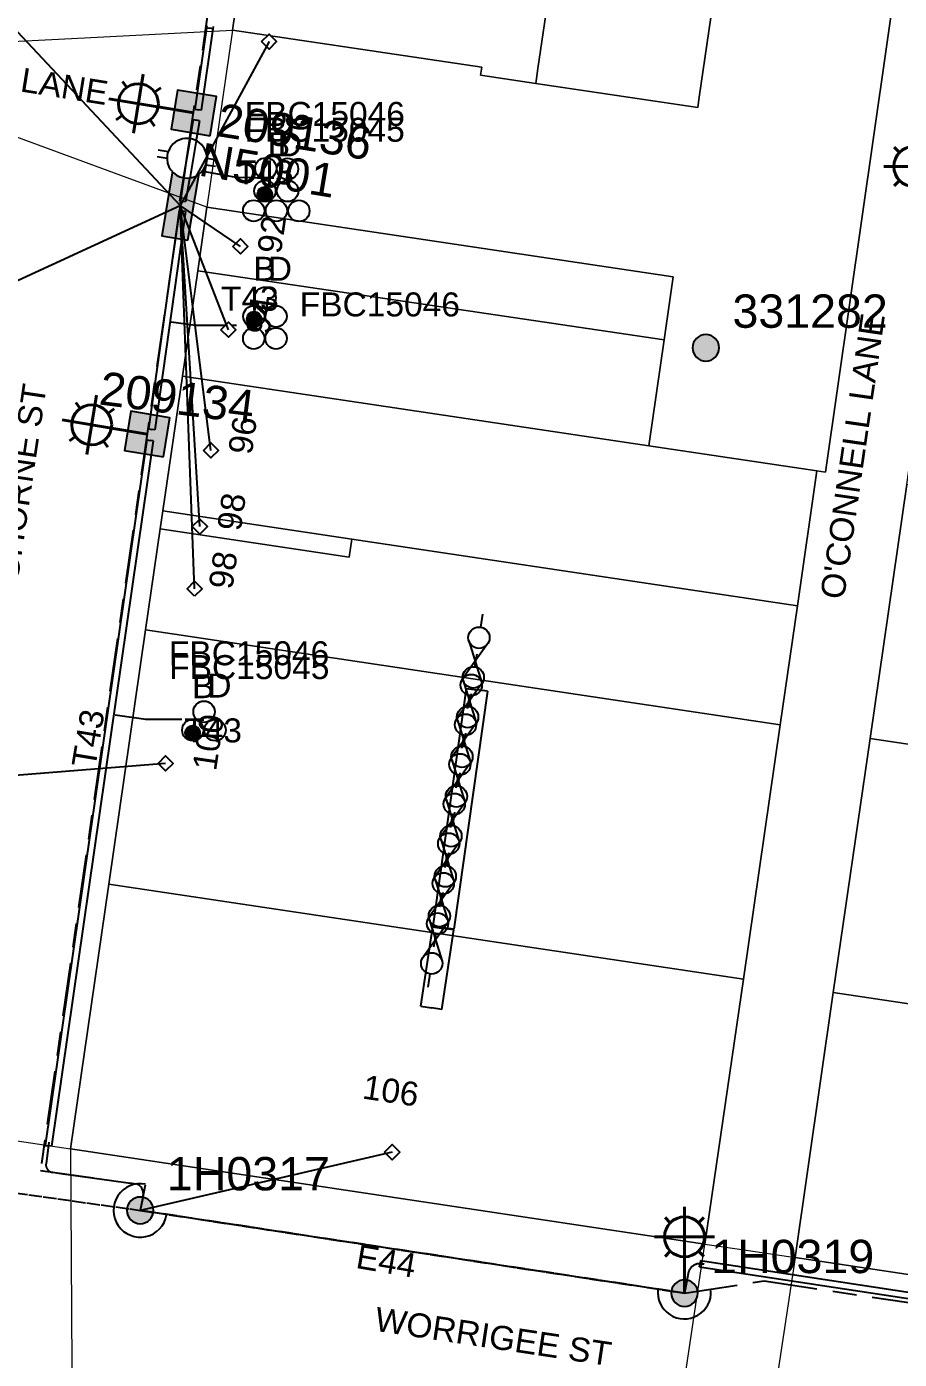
# Model space of a CAD drawing. Header units: metres. Extents: x 280709 to 281347, y 6137535 to 6138306.
# Drawn here: x 280893.6 to 280959, y 6138006.9 to 6138106.9 of the extents above; entities that cross this region are included whole.
import ezdxf
from ezdxf.enums import TextEntityAlignment as Align

# ---------------------------------------------------------------- set-up
doc = ezdxf.new("R2010")
doc.units = ezdxf.units.M
doc.linetypes.add('Cable Exist OH', pattern=[1, 1, 0])
doc.linetypes.add('Cable Exist UG', pattern=[8.2, 4, -1.2, 1.8, -1.2])
doc.layers.get('0').update_dxf_attribs({"color": 6})
for name, color, linetype in [('_User DUCT CONFIGS', 7, 'Continuous'), ('Duct_SP_EXT', 7, 'Continuous'), ('Equip_LV_EXT', 7, 'Continuous'), ('Equip_SP_SL_EXT', 7, 'Continuous'), ('Mains_LV_EXT', 7, 'Continuous'), ('Mains_SL_EXT', 7, 'Continuous'), ('Services_SP_EXT', 7, 'Continuous'), ('Sub_LV_EXT', 7, 'Continuous'), ('SupportsOH_SP_TR_HV_LV_SL_EXT', 7, 'Continuous'), ('SupportsUG_SP_LV_EXT', 7, 'Continuous'), ('SupportsUG_SP_LV_SL_EXT', 7, 'Continuous'), ('Trench_SP_EXT', 7, 'Continuous')]:
    doc.layers.add(name, color=color, linetype=linetype)
for name, color, linetype, lineweight in [('Cadastre Buildings_SP_EXT', 9, 'Continuous', 5), ('Cadastre Land Parcels_SP_EXT', 9, 'Continuous', 5), ('Cadastre Roads_SP_EXT', 9, 'Continuous', 5)]:
    doc.layers.add(name, color=color, linetype=linetype, lineweight=lineweight)
doc.styles.add('COLUMN_LABEL', font='arial.ttf')
doc.styles.add('iecARIAL', font='arial.ttf', dxfattribs={"height": 2})
doc.styles.add('POLE_LABEL', font='arial.ttf')
doc.styles.get("Standard").update_dxf_attribs({"font": 'arial.ttf'})

# ---------------------------------------------------------------- blocks, each defined once
blk = doc.blocks.new('COLUMN_EXT')
blk.add_hatch(color=256).paths.add_polyline_path([(-1.485, 1.485), (-1.485, -1.485), (1.485, -1.485), (1.485, 1.485)])
blk.add_lwpolyline([(-1.485, -1.485), (1.485, -1.485), (1.485, 1.485), (-1.485, 1.485)], close=True)
for tag, height, style, flags, p in [('ASSET_NUM', 2.5, 'COLUMN_LABEL', 8, (2, 2)), ('STRUCTURE_PLANT_NUMBER', 0.2, 'POLE_LABEL', 9, (1.813, 0.031)), ('STREET_CODE', 0.2, 'COLUMN_LABEL', 9, (1.813, -0.2))]:
    blk.add_attdef(tag, text='', height=height, dxfattribs=dict(style=style, flags=flags)).set_placement(p, align=Align.MIDDLE_LEFT)
at = {"flags": 9}
for tag, p in [('OWNED_BY', (1.813, -0.6)), ('STATE', (1.813, -0.8)), ('COLUMN_TYPE', (1.813, -0.4)), ('USAGE', (1.813, -1)), ('STREETNAME', (1.813, -1.6)), ('SUBURB', (1.813, -1.8)), ('LEGEND', (1.813, -1.2)), ('LOCATION', (1.813, -1.4)), ('NOTES', (1.813, -2))]:
    blk.add_attdef(tag, text='', height=0.2, dxfattribs=at).set_placement(p, align=Align.MIDDLE_LEFT)
at = {"flags": 1}
blk.add_attdef('Z', (1.813, -2.351), '', height=0.2, dxfattribs=at)
blk = doc.blocks.new('PILLAR_EXT')
blk.add_hatch(color=256).paths.add_polyline_path([(-2.475, 0.99), (-2.475, -0.99), (2.475, -0.99), (2.475, 0.99)])
blk.add_lwpolyline([(-2.475, -0.99), (2.475, -0.99), (2.475, 0.99), (-2.475, 0.99)], close=True)
at = {"style": 'iecARIAL', "flags": 8}
blk.add_attdef('ASSET_NUM', (1.5, 3.5), '', height=2.5, dxfattribs=at)
for tag, p, flags in [('OWNED_BY', (0, -0.2), 9), ('STATE', (0, -0.4), 9), ('SUPPORT_TYPE', (0, -0.6), 9), ('USAGE', (0, -0.8), 9), ('LEGEND', (0, -1), 9), ('LOCATION', (0, -1.2), 9), ('STREETNAME', (0, -1.8), 9), ('SUBURB', (0, -2), 1), ('NOTES', (0, -1.4), 9), ('PARENT', (0, -1.6), 9)]:
    blk.add_attdef(tag, p, '', height=0.2, dxfattribs=dict(flags=flags))
blk = doc.blocks.new('DUCT_EXT')
blk.add_circle((0, 0.8), 0.8)
at = {"flags": 1}
blk.add_attdef('Z', (0, 0), '', height=0.2, dxfattribs=at)
at = {"flags": 9}
for tag, p in [('DUCT_CODE', (0, 0)), ('XSECT_TYPE', (0, -0.2)), ('STATE', (0, -0.6)), ('FB_REFERENCE', (0, -0.4)), ('NOTES', (0, -0.8))]:
    blk.add_attdef(tag, text='', height=0.2, dxfattribs=at).set_placement(p, align=Align.MIDDLE_LEFT)
blk = doc.blocks.new('SL_LANTERN_EXT')
at = {"lineweight": 40}
for p, q in [((0, 1.968), (0, 6.468)), ((-1.459, 5.676), (-1.061, 5.278)), ((1.458, 5.676), (1.06, 5.278)), ((-2.25, 4.218), (2.25, 4.218)), ((-1.459, 2.759), (-1.061, 3.157)), ((1.458, 2.759), (1.06, 3.157)), ((0, 0), (0, 2.721))]:
    blk.add_line(p, q, dxfattribs=at)
blk.add_circle((0, 4.218), 1.5, dxfattribs=at)
at = {"style": 'iecARIAL', "flags": 9}
blk.add_attdef('ASSET_NUM', (1.5, 1.5), '', height=2.5, dxfattribs=at)
for tag, p, height, flags in [('CONSTRUCTED_VOLTAGE', (0.981, -0.653), 0.2, 9), ('CONTROL_TYPE', (0.981, -0.853), 0.2, 9), ('LANTERN_PURPOSE', (0.981, -1.053), 0.2, 9), ('LNUMBER', (2.181, -3.253), 2.5, 8), ('OPERATING_VOLTAGE', (0.981, -1.653), 0.2, 9), ('ORIENTATION', (0.981, -1.853), 0.2, 9), ('OWNED_BY', (0.981, -2.053), 0.2, 9), ('LANTERN_TYPE', (0.981, -1.253), 0.2, 9), ('NO_PHASES', (0.981, -1.453), 0.2, 9), ('STATE', (0.981, -2.253), 0.2, 9), ('CEXIST', (0.981, -2.653), 0.2, 9), ('CNEW', (0.981, -2.853), 0.2, 9), ('CNUMBER', (0.981, -3.053), 0.2, 9), ('USAGE', (0.981, -2.453), 0.2, 9), ('CREMOVE', (0.981, -3.253), 0.2, 9), ('CREPLACE', (0.981, -3.453), 0.2, 9), ('LKINGHEIGHT', (0.981, -3.653), 0.2, 9), ('LBRACKET', (0.981, -3.853), 0.2, 9), ('LBRACKETVOCAB', (0.981, -4.053), 0.2, 9), ('LCATEGORY', (0.981, -4.253), 0.2, 9), ('LCHARGE1', (0.981, -4.453), 0.2, 9), ('LCHARGE1PERCENT', (0.981, -4.653), 0.2, 9), ('LCHARGE2', (0.981, -4.853), 0.2, 9), ('LCHARGE2PERCENT', (0.981, -5.053), 0.2, 9), ('LCHARGE3', (0.981, -5.253), 0.2, 9), ('LCHARGE3PERCENT', (0.981, -5.453), 0.2, 9), ('LEXIST', (0.981, -5.653), 0.2, 9), ('LLAMP', (0.981, -5.853), 0.2, 9), ('LLAMPVOCAB', (0.981, -6.053), 0.2, 9), ('LMAST', (0.981, -6.253), 0.2, 9), ('LMASTVOCAB', (0.981, -6.453), 0.2, 9), ('LNEW', (0.981, -6.653), 0.2, 9), ('LANTNUMBER', (0.981, -6.853), 0.2, 9), ('LOUTREACH', (0.981, -7.253), 0.2, 9), ('LOUTREACHVOCAB', (0.981, -7.453), 0.2, 9), ('LRATECODE', (0.981, -7.653), 0.2, 9), ('LREMOVE', (0.981, -7.853), 0.2, 9), ('LREPLACE', (0.981, -8.053), 0.2, 9), ('LTYPE', (0.981, -8.253), 0.2, 9), ('LTYPEVOCAB', (0.981, -8.453), 0.2, 9), ('LEGEND', (0.981, -8.653), 0.2, 9), ('LOCATION', (0.981, -8.853), 0.2, 9), ('NOTES', (0.981, -9.053), 0.2, 9), ('STREETNAME', (0.981, -9.253), 0.2, 9), ('SUBURB', (0.981, -9.453), 0.2, 1)]:
    blk.add_attdef(tag, p, '', height=height, dxfattribs=dict(flags=flags))
blk = doc.blocks.new('CCP_EXT')
at = {"flags": 9}
for tag, p in [('STATE', (0, -1.8)), ('USAGE', (0, -1.2)), ('LEGEND', (0, -1.4)), ('LIFE_SUPPORT', (0, -1.6)), ('NOTES', (0, -2))]:
    blk.add_attdef(tag, text='', height=0.2, dxfattribs=at).set_placement(p, align=Align.MIDDLE_LEFT)
blk.add_wipeout([(0, 0.566), (0.566, 0), (0, -0.566), (-0.566, 0)])
blk.add_lwpolyline([(-0.566, 0), (0, 0.566), (0.566, 0), (0, -0.566), (-0.566, 0)])
at = {"flags": 1}
blk.add_attdef('Z', (0, 0), '', height=0.2, dxfattribs=at)
at = {"flags": 9}
for tag, p in [('CCP_TYPE', (0, 0)), ('OPERATING_VOLTAGE', (0, -0.6)), ('ORIENTATION', (0, -0.8)), ('OWNED_BY', (0, -1)), ('CONSTRUCTED_VOLTAGE', (0, -0.2)), ('NO_PHASES', (0, -0.4))]:
    blk.add_attdef(tag, text='', height=0.2, dxfattribs=at).set_placement(p, align=Align.MIDDLE_LEFT)
blk = doc.blocks.new('POLE_EXT')
blk.add_hatch(color=256).paths.add_polyline_path([(-1, 0, 1), (1, 0, 1)])
blk.add_lwpolyline([(-1, 0, 1), (1, 0, 1)], format="xyb", close=True)
for tag, height, flags, p in [('pNumber', 2.5, 8, (-17.84, 2.067)), ('OWNED_BY', 0.2, 9, (1.355, -0.4)), ('SPECIAL_USE', 0.2, 9, (1.355, -0.8)), ('STATE', 0.2, 9, (1.355, -1)), ('PARENT', 0.2, 9, (1.355, -0.6)), ('cLV', 0.2, 9, (1.355, -1.4)), ('cHV', 0.2, 9, (1.355, -2)), ('hDepth', 0.2, 9, (1.355, -1.6)), ('hDia', 0.2, 9, (1.355, -1.8)), ('USAGE', 0.2, 9, (1.355, -1.2)), ('LBRACKET', 0.2, 9, (1.355, -2.2)), ('LExisting', 0.2, 9, (1.355, -2.4)), ('LANTNUMBER', 0.2, 9, (1.355, -2.6)), ('LOther', 0.2, 9, (1.355, -2.8)), ('LRemove', 0.2, 9, (1.355, -3)), ('cLinedev', 0.2, 9, (1.355, -3.4)), ('pExisting', 0.2, 9, (1.355, -3.8)), ('LEGEND', 0.2, 9, (1.355, -3.2)), ('LOCATION', 0.2, 9, (1.355, -3.6)), ('PFNUMBER', 0.2, 9, (1.355, -4)), ('pFooting', 0.2, 9, (1.355, -4.4)), ('pNew', 0.2, 9, (1.355, -4.6)), ('pRelocate', 0.2, 9, (1.355, -5)), ('NEWPFNUMBER', 0.2, 9, (1.355, -4.2)), ('cspan', 0.2, 9, (1.355, -6)), ('pRemove', 0.2, 9, (1.355, -5.2)), ('pReplace', 0.2, 9, (1.355, -5.4)), ('pStay', 0.2, 9, (1.355, -5.6)), ('pType', 0.2, 9, (1.355, -5.8)), ('STREETNAME', 0.2, 9, (1.355, -6.2)), ('SUBURB', 0.2, 9, (1.355, -6.4)), ('OPERATED_BY', 0.2, 9, (1.355, -7.014)), ('NOTES', 0.2, 9, (1.355, -6.6)), ('MAINTAINED_BY', 0.2, 9, (1.355, -6.814))]:
    blk.add_attdef(tag, text='', height=height, dxfattribs=dict(flags=flags)).set_placement(p, align=Align.MIDDLE_LEFT)
at = {"style": 'POLE_LABEL'}
for tag, height, flags, p in [('ASSET_NUM', 2.5, 8, (2, 2)), ('STRUCTURE_PLANT_NUMBER', 0.2, 9, (1.355, 0.028)), ('STREET_CODE', 0.2, 9, (1.355, -0.2))]:
    blk.add_attdef(tag, text='', height=height, dxfattribs=dict(at, flags=flags)).set_placement(p, align=Align.MIDDLE_LEFT)
at = {"flags": 1}
blk.add_attdef('Z', (1.355, -7.328), '', height=0.2, dxfattribs=at)
blk = doc.blocks.new('LV_UG_LINKS_OPEN_EXT')
for p, q in [((-0.249, 1.473), (-0.249, 2.22)), ((0.249, 1.473), (0.249, 2.22)), ((-0.249, -1.473), (-0.249, -2.22)), ((0.249, -1.473), (0.249, -2.22))]:
    blk.add_line(p, q)
at = {"flags": 9}
for tag, p in [('ACTUAL_STATUS', (0, 0)), ('OPERATING_VOLTAGE', (0, -0.6)), ('ORIENTATION', (0, -0.8)), ('STATE', (0, -1)), ('CONSTRUCTED_VOLTAGE', (0, -0.2)), ('NO_PHASES', (0, -0.4)), ('SWITCH_TYPE', (0, -1.2)), ('USAGE', (0, -1.4)), ('NOTES', (0, -1.6))]:
    blk.add_attdef(tag, text='', height=0.2, dxfattribs=at).set_placement(p, align=Align.MIDDLE_LEFT)
at = {"flags": 1}
blk.add_attdef('Z', (0, 0), '', height=0.2, dxfattribs=at)
blk.add_wipeout([(-0.249, 1.473), (-0.432, 1.43), (-0.608, 1.365), (-0.774, 1.278), (-0.928, 1.171), (-1.067, 1.045), (-1.19, 0.903), (-1.294, 0.747), (-1.377, 0.579), (-1.439, 0.402), (-1.478, 0.218), (-1.494, 0.031), (-1.486, -0.156), (-1.455, -0.341), (-1.4, -0.521), (-1.324, -0.692), (-1.227, -0.853), (-1.11, -1), (-0.976, -1.131), (-0.827, -1.244), (-0.664, -1.338), (-0.491, -1.411), (-0.311, -1.461), (-0.125, -1.489), (0.062, -1.493), (0.249, -1.473), (0.432, -1.43), (0.608, -1.365), (0.774, -1.278), (0.928, -1.171), (1.067, -1.045), (1.19, -0.903), (1.294, -0.747), (1.377, -0.579), (1.439, -0.402), (1.478, -0.218), (1.494, -0.031), (1.486, 0.156), (1.455, 0.341), (1.4, 0.521), (1.324, 0.692), (1.227, 0.853), (1.11, 1), (0.976, 1.131), (0.827, 1.244), (0.664, 1.338), (0.491, 1.411), (0.311, 1.461), (0.125, 1.489), (-0.062, 1.493)])
blk.add_lwpolyline([(0, -1.494, 1), (0, 1.494, 1)], format="xyb", close=True)
blk = doc.blocks.new('CABLE_LARGE_EXT')
h = blk.add_hatch(color=256)
edge = h.paths.add_edge_path()
edge.add_arc((0, 0.55), 0.55, 0, 360)
blk.add_circle((0, 0.55), 0.55)
at = {"flags": 1}
blk.add_attdef('Z', (0, 0), '', height=0.2, dxfattribs=at)
at = {"flags": 9}
for tag, p in [('COND_CODE', (0, 0)), ('XSECT_SIZE', (0, -0.6)), ('STATE', (0, -0.4)), ('FB_REFERENCE', (0, -0.2)), ('NOTES', (0, -0.8))]:
    blk.add_attdef(tag, text='', height=0.2, dxfattribs=at).set_placement(p, align=Align.MIDDLE_LEFT)
blk = doc.blocks.new('LV_UG_DFUSE_CLOSED_EXT')
for points in [[(1, 0), (0, 0)], [(5.04, 0.726), (2.156, -0.717)], [(5.049, -0.707), (2.156, 0.717)], [(6.2, 0.013), (7.2, 0.013)]]:
    blk.add_lwpolyline(points)
for centre in [(1.8, 0), (5.4, 0.011)]:
    blk.add_circle(centre, 0.8)
at = {"flags": 9}
for tag, p in [('ACTUAL_STATUS', (0, 0)), ('OPERATING_VOLTAGE', (0, -0.6)), ('ORIENTATION', (0, -0.8)), ('STATE', (0, -1)), ('CONSTRUCTED_VOLTAGE', (0, -0.2)), ('NO_PHASES', (0, -0.4)), ('SWITCH_TYPE', (0, -1.2)), ('USAGE', (0, -1.4)), ('NOTES', (0, -1.6))]:
    blk.add_attdef(tag, text='', height=0.2, dxfattribs=at).set_placement(p, align=Align.MIDDLE_LEFT)
at = {"flags": 1}
blk.add_attdef('Z', (0, 0), '', height=0.2, dxfattribs=at)

msp = doc.modelspace()

# ---------------------------------------------------------------- linework, layer by layer
at = {"layer": '_User DUCT CONFIGS'}
for points in [[(280911.728, 6138095.499), (280909.295, 6138095.552), (280907.102, 6138095.938), (280906.099, 6138096.106)], [(280909.321, 6138084.442), (280906.239, 6138084.448), (280904.421, 6138084.708)], [(280905.232, 6138054.913), (280902.52, 6138054.905), (280900.216, 6138055.232)]]:
    msp.add_lwpolyline(points, dxfattribs=at)
at = {"layer": 'Cadastre Buildings_SP_EXT', "linetype": 'Continuous'}
msp.add_lwpolyline([(280984.699, 6138009.53), (280988.14, 6138012.092), (280990.555, 6138028.968), (280954.093, 6138034.417), (280951.223, 6138014.548), (280984.692, 6138009.525), (280984.699, 6138009.53)], close=True, dxfattribs=at)
at = {"layer": 'Cadastre Land Parcels_SP_EXT', "linetype": 'Continuous'}
for points in [[(280931.936, 6138103.73), (280933.642, 6138115.219), (280910.779, 6138118.669), (280909.029, 6138106.602), (280927.728, 6138103.82), (280927.638, 6138103.217), (280931.769, 6138102.603), (280931.936, 6138103.73)], [(280944.042, 6138101.584), (280945.75, 6138113.365), (280945.762, 6138113.44), (280933.642, 6138115.219), (280931.936, 6138103.73), (280931.769, 6138102.603), (280943.928, 6138100.795), (280944.042, 6138101.584)], [(280958.968, 6138111.467), (280945.762, 6138113.44), (280945.75, 6138113.365), (280944.042, 6138101.584), (280943.928, 6138100.795), (280931.769, 6138102.603), (280927.638, 6138103.217), (280927.728, 6138103.82), (280909.029, 6138106.602), (280909.005, 6138106.431), (280907.106, 6138093.328), (280942.087, 6138088.096), (280941.402, 6138083.369), (280940.251, 6138075.425), (280952.856, 6138073.538), (280953.516, 6138073.441), (280958.968, 6138111.467)], [(280942.087, 6138088.096), (280907.106, 6138093.328), (280906.414, 6138088.551), (280941.402, 6138083.369), (280942.087, 6138088.096)], [(280941.402, 6138083.369), (280906.414, 6138088.551), (280905.269, 6138080.657), (280940.251, 6138075.425), (280941.402, 6138083.369)], [(280952.856, 6138073.538), (280940.251, 6138075.425), (280905.269, 6138080.657), (280903.805, 6138070.549), (280917.977, 6138068.429), (280951.399, 6138063.431), (280952.856, 6138073.538)], [(280995.571, 6138063.945), (280996.022, 6138067.087), (280959.619, 6138072.527), (280956.859, 6138053.472), (280993.289, 6138048.027), (280995.571, 6138063.945)], [(280917.977, 6138068.429), (280903.805, 6138070.549), (280903.608, 6138069.191), (280917.78, 6138067.071), (280917.977, 6138068.429)], [(280903.608, 6138069.191), (280902.51, 6138061.619), (280950.104, 6138054.49), (280951.399, 6138063.431), (280917.977, 6138068.429), (280917.78, 6138067.071), (280903.608, 6138069.191)], [(280950.104, 6138054.49), (280902.51, 6138061.619), (280899.747, 6138042.554), (280947.346, 6138035.44), (280950.104, 6138054.49)], [(280993.289, 6138048.027), (280956.859, 6138053.472), (280954.093, 6138034.417), (280990.555, 6138028.968), (280993.289, 6138048.027)], [(280947.346, 6138035.44), (280899.747, 6138042.554), (280896.871, 6138022.707), (280944.461, 6138015.563), (280947.346, 6138035.44)]]:
    msp.add_lwpolyline(points, close=True, dxfattribs=at)
at = {"layer": 'Cadastre Roads_SP_EXT', "linetype": 'Continuous'}
for points in [[(280962.234, 6138091.319), (280964.99, 6138110.564), (280961.449, 6138111.095), (280958.968, 6138111.467), (280953.516, 6138073.441), (280952.856, 6138073.538), (280951.399, 6138063.431), (280950.105, 6138054.49), (280947.346, 6138035.44), (280944.461, 6138015.563), (280947.245, 6138015.145), (280951.223, 6138014.548), (280954.093, 6138034.417), (280956.859, 6138053.472), (280959.619, 6138072.527), (280962.234, 6138091.319)], [(280984.457, 6137999.365), (280984.692, 6138009.525), (280951.223, 6138014.548), (280949.736, 6138004.633), (280948.237, 6137994.65), (280984.222, 6137989.25), (280984.457, 6137999.365)]]:
    msp.add_lwpolyline(points, close=True, dxfattribs=at)
at = {"layer": 'Duct_SP_EXT'}
for p, q in [((280906.229, 6138100.666), (280907.098, 6138106.767)), ((280906.704, 6138100.598), (280907.574, 6138106.7)), ((280907.098, 6138106.767), (280907.122, 6138106.933)), ((280907.098, 6138106.767), (280907.336, 6138106.734)), ((280907.574, 6138106.7), (280907.336, 6138106.734)), ((280907.574, 6138106.7), (280907.597, 6138106.864)), ((280906.229, 6138100.666), (280906.467, 6138100.632)), ((280906.704, 6138100.598), (280906.467, 6138100.632)), ((280906.082, 6138099.89), (280906.319, 6138099.849)), ((280906.555, 6138099.809), (280906.319, 6138099.849)), ((280905.038, 6138093.792), (280905.274, 6138093.752)), ((280905.511, 6138093.711), (280905.274, 6138093.752)), ((280905.027, 6138093.067), (280902.728, 6138076.687)), ((280905.502, 6138093), (280903.203, 6138076.62)), ((280905.027, 6138093.067), (280905.264, 6138093.033)), ((280905.502, 6138093), (280905.264, 6138093.033)), ((280902.728, 6138076.687), (280902.965, 6138076.654)), ((280903.203, 6138076.62), (280902.965, 6138076.654)), ((280902.604, 6138075.869), (280894.978, 6138022.966)), ((280902.604, 6138075.869), (280902.841, 6138075.835)), ((280903.079, 6138075.801), (280902.841, 6138075.835)), ((280894.978, 6138022.966), (280895.216, 6138022.932)), ((280895.453, 6138022.898), (280895.216, 6138022.932)), ((280944.061, 6138013.85), (280944.097, 6138014.087)), ((280944.061, 6138013.85), (280984.32, 6138007.747)), ((280944.133, 6138014.324), (280944.097, 6138014.087)), ((280944.133, 6138014.324), (280984.392, 6138008.221))]:
    msp.add_line(p, q, dxfattribs=at)
at = {"layer": 'Mains_LV_EXT', "linetype": 'Cable Exist OH'}
for points in [[(280880.662, 6138021.092), (280902.102, 6138018.091)], [(280942.93, 6138011.884), (280902.102, 6138018.091)]]:
    msp.add_lwpolyline(points, dxfattribs=at)
at = {"layer": 'Mains_LV_EXT', "linetype": 'Continuous'}
for points in [[(280902.493, 6138020.043, 2.465134), (280904.074, 6138017.746)], [(280940.934, 6138012.188, 1.092408), (280944.919, 6138012.07)]]:
    msp.add_lwpolyline(points, format="xyb", dxfattribs=at)
at = {"layer": 'Mains_LV_EXT', "linetype": 'Cable Exist UG'}
msp.add_lwpolyline([(280942.93, 6138011.884), (280948.905, 6138012.8), (280985.574, 6138007.316), (280989.697, 6138010.798), (280990.493, 6138014.987), (280982.765, 6138015.962), (280980.726, 6138017.624)], dxfattribs=at)
at = {"layer": 'Mains_SL_EXT', "linetype": 'Cable Exist OH'}
msp.add_lwpolyline([(280880.662, 6138021.092), (280902.102, 6138018.091), (280942.93, 6138011.884)], dxfattribs=at)
at = {"layer": 'Services_SP_EXT'}
msp.add_lwpolyline([(280882.658, 6138083.129), (280905.106, 6138093.442)], dxfattribs=at)
at = {"layer": 'Sub_LV_EXT'}
for p, q in [((280926.559, 6138057.238), (280924.042, 6138039.395)), ((280928.143, 6138057.014), (280925.626, 6138039.172)), ((280926.559, 6138057.238), (280927.351, 6138057.126)), ((280928.143, 6138057.014), (280927.351, 6138057.126)), ((280924.042, 6138039.395), (280924.834, 6138039.283)), ((280923.153, 6138033.392), (280924.048, 6138039.355)), ((280924.048, 6138039.355), (280924.839, 6138039.236)), ((280924.735, 6138033.154), (280925.63, 6138039.118)), ((280925.626, 6138039.172), (280924.834, 6138039.283)), ((280925.63, 6138039.118), (280924.839, 6138039.236)), ((280923.153, 6138033.392), (280923.944, 6138033.273)), ((280924.735, 6138033.154), (280923.944, 6138033.273))]:
    msp.add_line(p, q, dxfattribs=at)
at = {"layer": 'Trench_SP_EXT', "linetype": 'Cable Exist UG'}
for points in [[(280895.254, 6138023.195), (280895.035, 6138021.573), (280895.035, 6138021.573, 0.439116), (280895.544, 6138020.945), (280895.544, 6138020.945), (280896.154, 6138020.861), (280901.831, 6138020.074), (280901.831, 6138020.074, -0.384799), (280902.312, 6138019.141), (280902.312, 6138019.141), (280902.102, 6138018.091)], [(280944.399, 6138014.041, 0.418379), (280943.232, 6138013.486), (280943.232, 6138013.486), (280942.931, 6138011.884)]]:
    msp.add_lwpolyline(points, format="xyb", dxfattribs=at)

# ---------------------------------------------------------------- block references
at = {"layer": '_User DUCT CONFIGS'}
for name, p in [('DUCT_EXT', (280911.524, 6138095.424)), ('DUCT_EXT', (280913.154, 6138095.386)), ('DUCT_EXT', (280911.455, 6138093.738)), ('CABLE_LARGE_EXT', (280911.445, 6138093.748)), ('DUCT_EXT', (280913.155, 6138093.738)), ('DUCT_EXT', (280910.62, 6138092.249)), ('DUCT_EXT', (280912.32, 6138092.249)), ('DUCT_EXT', (280914.004, 6138092.245)), ('DUCT_EXT', (280911.476, 6138085.734)), ('DUCT_EXT', (280910.626, 6138084.334)), ('CABLE_LARGE_EXT', (280910.645, 6138084.389)), ('DUCT_EXT', (280912.296, 6138084.334)), ('DUCT_EXT', (280910.62, 6138082.68)), ('DUCT_EXT', (280912.291, 6138082.677)), ('DUCT_EXT', (280906.889, 6138054.681)), ('DUCT_EXT', (280906.047, 6138053.311)), ('CABLE_LARGE_EXT', (280906.031, 6138053.351)), ('DUCT_EXT', (280907.718, 6138053.301))]:
    msp.add_blockref(name, p, dxfattribs=at)
at = {"layer": 'Equip_LV_EXT', "rotation": 80.5694160753348}
for p in [(280926.639, 6138055.708), (280926.212, 6138052.732), (280925.786, 6138049.756), (280925.364, 6138046.781), (280924.946, 6138043.808), (280924.539, 6138040.836), (280924.112, 6138037.816), (280923.672, 6138034.834)]:
    msp.add_blockref('LV_UG_DFUSE_CLOSED_EXT', p, dxfattribs=at)
at = {"layer": 'Equip_SP_SL_EXT'}
for p, rotation in [((280906.125, 6138100.39), 80.56541446865572), ((280902.626, 6138076.307), 80.5694160753348)]:
    msp.add_blockref('SL_LANTERN_EXT', p, dxfattribs=dict(at, rotation=rotation))
for p in [(280960.132, 6138092.155), (280942.93, 6138011.884)]:
    msp.add_blockref('SL_LANTERN_EXT', p, dxfattribs=at)
at = {"layer": 'SupportsOH_SP_TR_HV_LV_SL_EXT'}
ref = msp.add_blockref('POLE_EXT', (280944.531, 6138082.777), dxfattribs=at)
ref.add_attrib('ASSET_NUM', '331282', dxfattribs={"layer": '0', "height": 2.5, "style": 'POLE_LABEL'}).set_placement((280946.531, 6138083.527), align=Align.BOTTOM_LEFT)
ref = msp.add_blockref('POLE_EXT', (280902.102, 6138018.091), dxfattribs=at)
ref.add_attrib('ASSET_NUM', '1H0317', dxfattribs={"layer": '0', "height": 2.5, "style": 'POLE_LABEL'}).set_placement((280904.102, 6138018.841), align=Align.BOTTOM_LEFT)
ref = msp.add_blockref('POLE_EXT', (280942.93, 6138011.884), dxfattribs=at)
ref.add_attrib('ASSET_NUM', '1H0319', dxfattribs={"layer": '0', "height": 2.5, "style": 'POLE_LABEL'}).set_placement((280944.93, 6138012.634), align=Align.BOTTOM_LEFT)
at = {"layer": 'SupportsUG_SP_LV_EXT'}
ref = msp.add_blockref('PILLAR_EXT', (280905.106, 6138093.442), dxfattribs=dict(at, rotation=80.5694160753348))
ref.add_attrib('ASSET_NUM', 'N5001', dxfattribs={"layer": '0', "height": 2.5, "rotation": 350.53427, "style": 'iecARIAL'}).set_placement((280906.606, 6138096.942), align=Align.MIDDLE_LEFT)
at = {"layer": 'SupportsUG_SP_LV_SL_EXT'}
ref = msp.add_blockref('COLUMN_EXT', (280906.125, 6138100.39), dxfattribs=dict(at, rotation=80.5694160753348))
ref.add_attrib('ASSET_NUM', '209136', dxfattribs={"layer": '0', "height": 2.5, "rotation": 350.92976, "style": 'COLUMN_LABEL'}).set_placement((280908.125, 6138101.14), align=Align.TOP_LEFT)
ref = msp.add_blockref('COLUMN_EXT', (280902.626, 6138076.307), dxfattribs=dict(at, rotation=80.5694160753348))
ref.add_attrib('ASSET_NUM', '209134', dxfattribs={"layer": '0', "height": 2.5, "rotation": 352.77825, "style": 'COLUMN_LABEL'}).set_placement((280904.626, 6138077.057), align=Align.BOTTOM_CENTER)

# ---------------------------------------------------------------- texts
at = {"layer": '_User DUCT CONFIGS'}
for s, p in [('FBC15046', (280909.938, 6138099.415)), ('FBC15045', (280909.928, 6138098.229)), ('B', (280911.666, 6138097.13)), ('D', (280912.417, 6138097.132)), ('T43', (280909.284, 6138095.033)), ('B', (280910.589, 6138087.802)), ('D', (280911.672, 6138087.804)), ('T43', (280908.159, 6138085.56)), ('FBC15046', (280914.067, 6138085.129)), ('FBC15046', (280904.256, 6138058.968)), ('FBC15045', (280904.273, 6138057.932)), ('B', (280905.987, 6138056.501)), ('D', (280907.134, 6138056.549)), ('T43', (280905.402, 6138053.183))]:
    msp.add_text(s, height=1.8, dxfattribs=at).set_placement(p)
at = {"layer": 'Cadastre Land Parcels_SP_EXT'}
for s, rotation, p in [('6', 81.68105, (280914.742, 6138098.897)), ('92', 81.68066, (280912.652, 6138089.752)), ('94', 81.68165, (280911.777, 6138083.695)), ('96', 81.68114, (280910.469, 6138074.699)), ('98', 81.68095, (280909.64, 6138068.968)), ('98', 81.68067, (280909.007, 6138064.596)), ('100', 81.6814, (280907.792, 6138050.99)), ('106', 351.50287, (280918.698, 6138026.487))]:
    msp.add_text(s, height=1.8, rotation=rotation, dxfattribs=at).set_placement(p)
at = {"layer": 'Cadastre Roads_SP_EXT'}
for s, rotation, p in [('FITZGERALD LANE', 350.88916, (280876.895, 6138104.599)), ("O'CONNELL LANE", 81.78822, (280954.89, 6138063.841)), ('KINGHORNE ST', 81.5581, (280892.28, 6138060.975)), ('WORRIGEE ST', 351.4342, (280919.609, 6138009.072))]:
    msp.add_text(s, height=1.8, rotation=rotation, dxfattribs=at).set_placement(p)
at = {"layer": 'Mains_LV_EXT'}
for s, rotation, p in [('T43', 80.56942, (280898.727, 6138051.207)), ('E44', 350.2868, (280918.204, 6138013.784))]:
    msp.add_text(s, height=1.8, rotation=rotation, dxfattribs=at).set_placement(p)

# ---------------------------------------------------------------- next in the draw order: block references
at = {"layer": 'Services_SP_EXT'}
for p in [(280911.77, 6138105.738), (280909.616, 6138090.384), (280908.714, 6138084.129), (280907.41, 6138075.084), (280906.573, 6138069.363), (280904.008, 6138051.607), (280920.999, 6138022.458)]:
    msp.add_blockref('CCP_EXT', p, dxfattribs=at)
at = {"layer": 'Services_SP_EXT', "rotation": 90.0000000000002}
msp.add_blockref('CCP_EXT', (280906.18, 6138064.709), dxfattribs=at)

# ---------------------------------------------------------------- next in the draw order: linework, layer by layer
at = {"layer": 'Cadastre Roads_SP_EXT', "linetype": 'Continuous'}
for points in [[(280896.95, 6138105.974), (280909.029, 6138106.602), (280910.779, 6138118.669), (280902.551, 6138119.863), (280890.861, 6138121.56), (280888.693, 6138106.681), (280888.538, 6138105.537), (280896.95, 6138105.974)], [(280899.747, 6138042.554), (280902.51, 6138061.619), (280903.608, 6138069.191), (280903.805, 6138070.549), (280905.269, 6138080.657), (280906.414, 6138088.551), (280907.106, 6138093.328), (280895.898, 6138097.441), (280887.797, 6138100.417), (280882.762, 6138065.691), (280880.829, 6138052.358), (280878.897, 6138039.024), (280876.964, 6138025.692), (280888.659, 6138023.938), (280896.871, 6138022.707), (280899.747, 6138042.554)], [(280942.975, 6138005.656), (280944.461, 6138015.563), (280896.871, 6138022.707), (280896.999, 6138002.339), (280941.476, 6137995.665), (280942.975, 6138005.656)]]:
    msp.add_lwpolyline(points, close=True, dxfattribs=at)
at = {"layer": 'Duct_SP_EXT'}
msp.add_line((280903.079, 6138075.801), (280895.453, 6138022.898), dxfattribs=at)
at = {"layer": 'Mains_LV_EXT', "linetype": 'Cable Exist UG'}
msp.add_lwpolyline([(280905.106, 6138093.442), (280894.611, 6138021.075), (280902.481, 6138019.984), (280902.102, 6138018.091)], dxfattribs=at)
at = {"layer": 'Services_SP_EXT'}
for points in [[(280908.714, 6138084.129), (280905.106, 6138093.442)], [(280909.616, 6138090.384), (280905.106, 6138093.442)], [(280906.573, 6138069.363), (280905.106, 6138093.442)], [(280907.41, 6138075.084), (280905.106, 6138093.442)], [(280906.18, 6138064.709), (280905.106, 6138093.442)], [(280904.008, 6138051.607), (280884.567, 6138050.06)], [(280920.999, 6138022.458), (280902.102, 6138018.091)]]:
    msp.add_lwpolyline(points, dxfattribs=at)

# ---------------------------------------------------------------- next in the draw order: block references
at = {"layer": 'Equip_LV_EXT', "rotation": 80.85353039317391}
msp.add_blockref('LV_UG_LINKS_OPEN_EXT', (280905.609, 6138096.987), dxfattribs=at)

# ---------------------------------------------------------------- next in the draw order: linework, layer by layer
at = {"layer": 'Duct_SP_EXT'}
for p, q in [((280906.082, 6138099.89), (280905.038, 6138093.792)), ((280906.555, 6138099.809), (280905.511, 6138093.711))]:
    msp.add_line(p, q, dxfattribs=at)
at = {"layer": 'Mains_LV_EXT', "linetype": 'Cable Exist UG'}
for points in [[(280905.609, 6138096.987), (280909.553, 6138124.162), (280925.716, 6138121.622), (280927.873, 6138124.709)], [(280905.106, 6138093.442), (280905.609, 6138096.987)]]:
    msp.add_lwpolyline(points, dxfattribs=at)
at = {"layer": 'Services_SP_EXT'}
for points in [[(280885.845, 6138113.99), (280905.106, 6138093.442)], [(280911.77, 6138105.738), (280905.106, 6138093.442)]]:
    msp.add_lwpolyline(points, dxfattribs=at)

doc.saveas('drawing.dxf')
